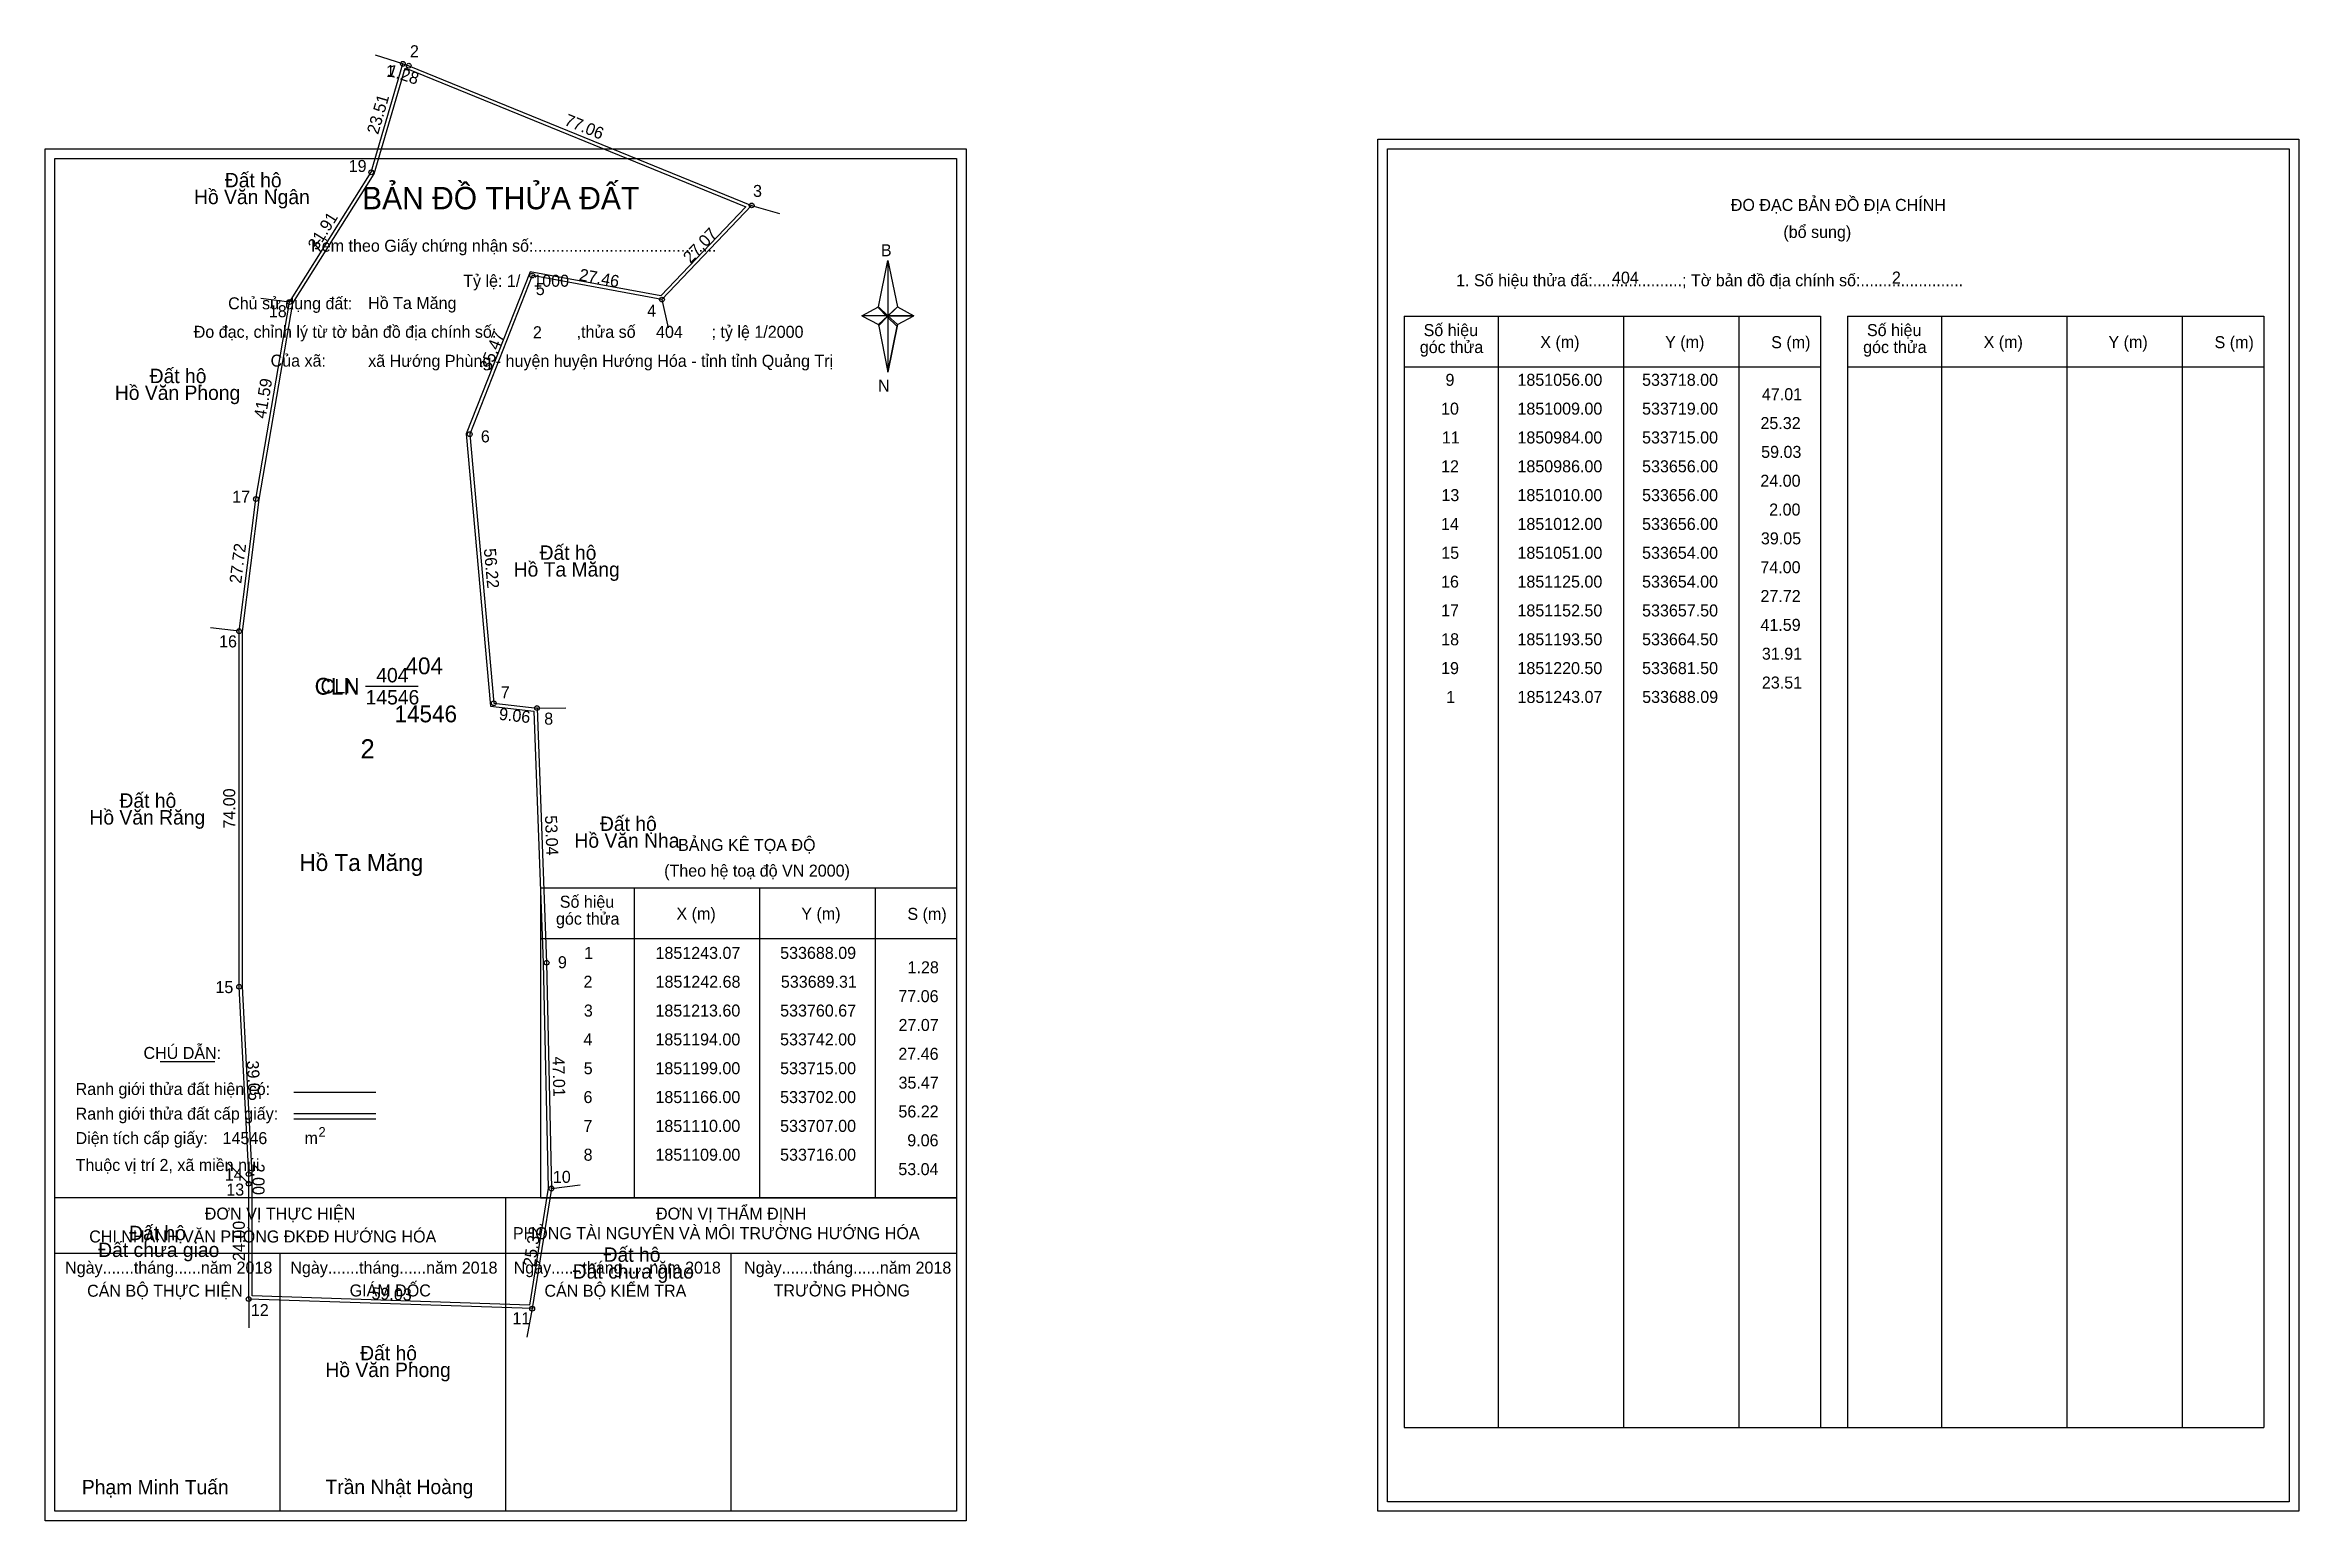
# Model space of a CAD drawing. Extents: x 533614 to 534083, y 1850940 to 1851247.
import ezdxf

# ---------------------------------------------------------------- set-up
doc = ezdxf.new("R2010")
doc.units = 0
for name, color, linetype in [('Level 1', 7, 'Continuous'), ('Level 10', 7, 'Continuous'), ('Level 11', 7, 'Continuous'), ('Level 13', 7, 'Continuous'), ('Level 2', 7, 'Continuous'), ('Level 27', 7, 'Continuous'), ('Level 3', 7, 'Continuous'), ('Level 36', 7, 'Continuous'), ('Level 4', 7, 'Continuous'), ('Level 49', 7, 'Continuous'), ('Level 5', 7, 'Continuous'), ('Level 53', 7, 'Continuous'), ('Level 55', 7, 'Continuous'), ('Level 6', 7, 'Continuous'), ('Level 63', 7, 'Continuous'), ('Level 7', 7, 'Continuous'), ('Level 9', 7, 'Continuous')]:
    doc.layers.add(name, color=color, linetype=linetype)

msp = doc.modelspace()

# ---------------------------------------------------------------- linework, layer by layer
at = {"layer": 'Level 1'}
for p, q in [((533892.95, 1851225.4), (533892.95, 1851225.4)), ((533615.63, 1851223.4), (533615.63, 1851223.4)), ((533787.05, 1851192.52), (533789.02, 1851202.16)), ((533789.02, 1851202.16), (533789.02, 1851190.63)), ((533789.02, 1851202.16), (533790.99, 1851192.52)), ((533783.61, 1851190.63), (533787.05, 1851192.52)), ((533787.05, 1851192.52), (533789.02, 1851190.63)), ((533788.87, 1851190.41), (533787.05, 1851192.3)), ((533790.84, 1851192.3), (533788.87, 1851190.41)), ((533788.87, 1851190.41), (533790.84, 1851192.3)), ((533790.99, 1851192.52), (533789.02, 1851190.63)), ((533789.02, 1851190.63), (533787.05, 1851188.79)), ((533788.87, 1851190.41), (533787.05, 1851188.57)), ((533787.05, 1851188.57), (533788.87, 1851190.41)), ((533787.05, 1851188.79), (533789.02, 1851178.93)), ((533790.84, 1851188.57), (533788.87, 1851190.41)), ((533789.02, 1851190.63), (533789.02, 1851178.93)), ((533789.02, 1851190.63), (533794.43, 1851190.63)), ((533789.02, 1851190.63), (533790.99, 1851188.79)), ((533790.99, 1851188.79), (533789.02, 1851178.93)), ((533790.99, 1851188.79), (533794.43, 1851190.63)), ((533896.49, 1851190.54), (533983.09, 1851190.54)), ((533916.08, 1850959.28), (533916.08, 1851190.54)), ((533942.15, 1850959.28), (533942.15, 1851190.54)), ((533966.12, 1851190.54), (533966.12, 1850959.28)), ((533983.09, 1851190.54), (533983.09, 1850959.28)), ((533988.74, 1851190.54), (534075.35, 1851190.54)), ((534008.33, 1850959.28), (534008.33, 1851190.54)), ((534034.41, 1850959.28), (534034.41, 1851190.54)), ((534058.38, 1851190.54), (534058.38, 1850959.28)), ((534075.35, 1851190.54), (534075.35, 1850959.28)), ((533896.49, 1851180.02), (533983.09, 1851180.02)), ((533988.74, 1851180.02), (534075.35, 1851180.02)), ((533716.73, 1851071.57), (533803.33, 1851071.57)), ((533736.32, 1851007.05), (533736.32, 1851071.57)), ((533762.39, 1851007.05), (533762.39, 1851071.57)), ((533786.36, 1851071.57), (533786.36, 1851007.05)), ((533716.73, 1851061.04), (533803.33, 1851061.04)), ((533637.55, 1851035.46), (533648.95, 1851035.46)), ((533665.41, 1851029.06), (533682.43, 1851029.06)), ((533665.41, 1851024.61), (533682.43, 1851024.61)), ((533665.41, 1851023.52), (533682.43, 1851023.52)), ((533722.46, 1851007.05), (533615.63, 1851007.05)), ((533803.33, 1851007.05), (533698.49, 1851007.05)), ((533709.48, 1850941.82), (533709.48, 1851007.05)), ((533716.73, 1851007.04), (533803.33, 1851007.04)), ((533803.33, 1850995.5), (533615.63, 1850995.5)), ((533662.55, 1850941.82), (533662.55, 1850995.5)), ((533756.4, 1850941.82), (533756.4, 1850995.5)), ((533896.49, 1850959.28), (534075.35, 1850959.28)), ((534080.65, 1850943.82), (534080.65, 1850943.82)), ((533803.33, 1850941.82), (533803.33, 1850941.82))]:
    msp.add_line(p, q, dxfattribs=at)
for points in [[(533787.05, 1851192.52), (533789.02, 1851202.16), (533789.02, 1851190.63)], [(533789.02, 1851190.63), (533790.99, 1851192.52), (533794.43, 1851190.63)], [(533783.61, 1851190.63), (533787.05, 1851188.79), (533789.02, 1851190.63)], [(533789.02, 1851190.63), (533789.02, 1851178.93), (533790.99, 1851188.79)]]:
    msp.add_lwpolyline(points, close=True, dxfattribs=at)
at = {"layer": 'Level 10'}
for points in [[(533760.67, 1851213.6), (533742, 1851194), (533715, 1851199), (533702, 1851166), (533707, 1851110), (533716, 1851109), (533718, 1851056), (533719, 1851009), (533715, 1850984), (533656, 1850986), (533656, 1851010), (533656, 1851012), (533654, 1851051), (533654, 1851125), (533657.5, 1851152.5), (533664.5, 1851193.5), (533681.5, 1851220.5), (533688.09, 1851243.07), (533689.31, 1851242.68)], [(533759.45, 1851213.34), (533741.75, 1851194.76), (533714.56, 1851199.79), (533701.29, 1851166.1), (533706.35, 1851109.37), (533715.32, 1851108.37), (533717.3, 1851055.98), (533718.3, 1851009.05), (533714.41, 1850984.72), (533656.7, 1850986.68), (533656.7, 1851010), (533656.7, 1851012.02), (533654.7, 1851051.02), (533654.7, 1851124.96), (533658.19, 1851152.4), (533665.17, 1851193.24), (533682.14, 1851220.21), (533688.56, 1851242.18), (533689.07, 1851242.02)]]:
    msp.add_lwpolyline(points, close=True, dxfattribs=at)
at = {"layer": 'Level 11'}
for centre in [(533688.09, 1851243.07), (533689.31, 1851242.68), (533681.5, 1851220.5), (533760.67, 1851213.6), (533760.67, 1851213.6), (533715, 1851199), (533664.5, 1851193.5), (533742, 1851194), (533702, 1851166), (533657.5, 1851152.5), (533654, 1851125), (533707, 1851110), (533716, 1851109), (533718, 1851056), (533654, 1851051), (533656, 1851012), (533656, 1851010), (533719, 1851009), (533656, 1850986), (533715, 1850984)]:
    msp.add_circle(centre, 0.5, dxfattribs=at)
at = {"layer": 'Level 27'}
for p, q in [((533688.09, 1851243.07), (533682.36, 1851244.86)), ((533760.67, 1851213.6), (533766.43, 1851211.91)), ((533664.5, 1851193.5), (533658.55, 1851194.24)), ((533742, 1851194), (533743.29, 1851188.14)), ((533654, 1851125), (533648.04, 1851125.68)), ((533716, 1851109), (533722, 1851109.07)), ((533656, 1851010), (533651.76, 1851014.24)), ((533719, 1851009), (533724.95, 1851009.78)), ((533656, 1850986), (533656, 1850980)), ((533715, 1850984), (533713.9, 1850978.1))]:
    msp.add_line(p, q, dxfattribs=at)
at = {"layer": 'Level 3'}
for p, q in [((533896.49, 1851190.54), (533896.49, 1850959.28)), ((533988.74, 1851190.54), (533988.74, 1850959.28)), ((533716.73, 1851071.57), (533716.73, 1851007.05))]:
    msp.add_line(p, q, dxfattribs=at)
at = {"layer": 'Level 63'}
for points in [[(533613.63, 1851225.4), (533805.33, 1851225.4), (533805.33, 1850939.82), (533613.63, 1850939.82)], [(533890.96, 1851227.4), (534082.66, 1851227.4), (534082.66, 1850941.82), (533890.96, 1850941.82)], [(533892.96, 1851225.4), (534080.66, 1851225.4), (534080.66, 1850943.82), (533892.96, 1850943.82)], [(533615.63, 1851223.4), (533803.33, 1851223.4), (533803.33, 1850941.82), (533615.63, 1850941.82)]]:
    msp.add_lwpolyline(points, close=True, dxfattribs=at)
at = {"layer": 'Level 9'}
msp.add_line((533680.34, 1851113.54), (533691.26, 1851113.54), dxfattribs=at)

# ---------------------------------------------------------------- texts
at = {"layer": 'Level 1'}
for s, height, p in [('BẢN ĐỒ THỬA ĐẤT', 4.6657, (533679.6, 1851212.8)), ('ĐO ĐẠC BẢN ĐỒ ĐỊA CHÍNH', 2.5, (533964.43, 1851212.46)), ('Kèm theo Giấy chứng nhận số:.........................................', 2.5, (533668.98, 1851203.97)), ('(bổ sung)', 2.5, (533975.37, 1851206.84)), ('B', 2.5, (533787.56, 1851203.03)), ('1. Số hiệu thửa đấ:....................; Tờ bản đồ địa chính số:.......................', 2.5, (533907.26, 1851196.78)), ('Chủ sử dụng đất:', 2.5, (533651.72, 1851191.98)), ('Đo đạc, chỉnh lý từ tờ bản đồ địa chính số:                  ,thửa số                 ; tỷ lệ 1/2000', 2.5, (533644.56, 1851186.05)), ('Số hiệu', 2.5, (533900.5, 1851186.41)), ('Số hiệu', 2.5, (533992.76, 1851186.41)), ('Của xã:', 2.5, (533660.56, 1851180.05)), ('góc thửa', 2.5, (533899.71, 1851182.88)), ('X (m)', 2.5, (533924.78, 1851183.94)), ('Y (m)', 2.5, (533950.76, 1851183.94)), ('S (m)', 2.5, (533972.84, 1851183.89)), ('góc thửa', 2.5, (533991.97, 1851182.88)), ('X (m)', 2.5, (534017.04, 1851183.94)), ('Y (m)', 2.5, (534043.02, 1851183.94)), ('S (m)', 2.5, (534065.1, 1851183.89)), ('N', 2.5, (533786.96, 1851174.86)), ('BẢNG KÊ TỌA ĐỘ', 2.5, (533745.36, 1851079.27)), ('(Theo hệ toạ độ VN 2000)', 2.5, (533742.46, 1851073.91)), ('Số hiệu', 2.5, (533720.74, 1851067.44)), ('góc thửa', 2.5, (533719.95, 1851063.91)), ('X (m)', 2.5, (533745.02, 1851064.96)), ('Y (m)', 2.5, (533771, 1851064.96)), ('S (m)', 2.5, (533793.08, 1851064.91)), ('CHÚ DẪN:', 2.5, (533634.11, 1851035.97)), ('Ranh giới thửa đất hiện có:', 2.5, (533619.98, 1851028.47)), ('Ranh giới thửa đất cấp giấy:', 2.5, (533619.98, 1851023.33)), ('Diện tích cấp giấy:', 2.5, (533619.98, 1851018.25)), ('m', 2.5, (533667.63, 1851018.27)), ('2', 2, (533670.53, 1851019.78)), ('Thuộc vị trí 2, xã miền núi', 2.5, (533619.98, 1851012.65)), ('ĐƠN VỊ THỰC HIỆN', 2.5, (533646.86, 1851002.53)), ('ĐƠN VỊ THẨM ĐỊNH', 2.5, (533740.77, 1851002.53)), ('CHI NHÁNH VĂN PHÒNG ĐKĐĐ HƯỚNG HÓA', 2.5, (533622.82, 1850997.77)), ('PHÒNG TÀI NGUYÊN VÀ MÔI TRƯỜNG HƯỚNG HÓA', 2.5, (533710.99, 1850998.46)), ('Ngày.......tháng......năm 2018', 2.5, (533617.8, 1850991.29)), ('Ngày.......tháng......năm 2018', 2.5, (533664.67, 1850991.29)), ('Ngày.......tháng......năm 2018', 2.5, (533711.14, 1850991.29)), ('Ngày.......tháng......năm 2018', 2.5, (533759.1, 1850991.29)), ('CÁN BỘ THỰC HIỆN', 2.5, (533622.38, 1850986.48)), ('GIÁM ĐỐC', 2.5, (533677.01, 1850986.54)), ('CÁN BỘ KIỂM TRA', 2.5, (533717.55, 1850986.48)), ('TRƯỞNG PHÒNG', 2.5, (533765.24, 1850986.54)), ('Phạm Minh Tuấn', 3, (533621.29, 1850945.36)), ('Trần Nhật Hoàng', 3, (533671.98, 1850945.41))]:
    msp.add_text(s, height=height, dxfattribs=at).set_placement(p)
at = {"layer": 'Level 11'}
msp.add_text('Tỷ lệ: 1/', height=2.5, dxfattribs=at).set_placement((533700.64, 1851196.66))
at = {"layer": 'Level 13'}
for s, p in [('404', (533682.55, 1851114.34)), ('CLN', (533670.95, 1851112.04)), ('14546', (533680.34, 1851109.74))]:
    msp.add_text(s, height=3, dxfattribs=at).set_placement(p)
at = {"layer": 'Level 2'}
msp.add_text('Hồ Ta Măng', height=3.5, dxfattribs=at).set_placement((533666.57, 1851075.09))
at = {"layer": 'Level 3'}
msp.add_text('CLN', height=3.5, dxfattribs=at).set_placement((533669.72, 1851111.78))
at = {"layer": 'Level 36'}
for s, p in [('Đất hộ', (533651.03, 1851217.37)), ('Hồ Văn Ngân', (533644.63, 1851213.87)), ('Đất hộ', (533635.39, 1851176.62)), ('Hồ Văn Phong', (533628.15, 1851173.12)), ('Đất hộ', (533716.54, 1851139.85)), ('Hồ Ta Măng', (533711.15, 1851136.35)), ('Đất hộ', (533629.11, 1851088.25)), ('Hồ Văn Răng', (533622.86, 1851084.75)), ('Đất hộ', (533729.1, 1851083.43)), ('Hồ Văn Nha', (533723.79, 1851079.93)), ('Đất hộ', (533631.11, 1850998.25)), ('Đất chưa giao', (533624.68, 1850994.75)), ('Đất hộ', (533729.87, 1850993.75)), ('Đất chưa giao', (533723.44, 1850990.25)), ('Đất hộ', (533679.2, 1850973.26)), ('Hồ Văn Phong', (533671.96, 1850969.76))]:
    msp.add_text(s, height=3, dxfattribs=at).set_placement(p)
at = {"layer": 'Level 4'}
msp.add_text('404', height=3.5, dxfattribs=at).set_placement((533688.62, 1851116.03))
at = {"layer": 'Level 49'}
for s, rotation, p in [('1.28', 342.2724, (533684.72, 1851240.68)), ('23.51', 73.7232, (533682.93, 1851228.24)), ('77.06', 337.8286, (533721.51, 1851230.42)), ('31.91', 57.8043, (533670.23, 1851204.1)), ('27.07', 46.3921, (533747.95, 1851201.4)), ('27.46', 349.5085, (533724.63, 1851198.03)), ('35.47', 68.4986, (533706.26, 1851179)), ('41.59', 80.3112, (533659.53, 1851169.12)), ('27.72', 82.7468, (533654.44, 1851134.81)), ('56.22', 275.1022, (533704.93, 1851142.13)), ('9.06', 353.6598, (533707.99, 1851106.57)), ('74.00', 90, (533653.2, 1851083.91)), ('53.04', 272.1611, (533717.65, 1851086.62)), ('39.05', 272.9357, (533655.59, 1851035.57)), ('47.01', 271.2189, (533719.22, 1851036.44)), ('2.00', 270, (533656.8, 1851014.17)), ('24.00', 90, (533655.2, 1850993.91)), ('25.32', 80.9097, (533715.57, 1850992.6)), ('59.03', 358.0585, (533681.53, 1850985.94))]:
    msp.add_text(s, height=2.5, rotation=rotation, dxfattribs=at).set_placement(p)
at = {"layer": 'Level 5'}
msp.add_text('14546', height=3.5, dxfattribs=at).set_placement((533686.34, 1851106.03))
at = {"layer": 'Level 53'}
for s, p in [('9', (533905.06, 1851176.06)), ('1851056.00', (533920.03, 1851176.06)), ('533718.00', (533945.97, 1851176.06)), ('47.01', (533970.9, 1851173.06)), ('10', (533904.13, 1851170.06)), ('1851009.00', (533920.03, 1851170.06)), ('533719.00', (533945.97, 1851170.06)), ('25.32', (533970.6, 1851167.06)), ('11', (533904.29, 1851164.06)), ('1850984.00', (533920.03, 1851164.06)), ('533715.00', (533945.97, 1851164.06)), ('59.03', (533970.75, 1851161.06)), ('12', (533904.14, 1851158.06)), ('1850986.00', (533920.03, 1851158.06)), ('533656.00', (533945.97, 1851158.06)), ('13', (533904.21, 1851152.06)), ('1851010.00', (533920.03, 1851152.06)), ('533656.00', (533945.97, 1851152.06)), ('24.00', (533970.58, 1851155.06)), ('2.00', (533972.42, 1851149.06)), ('14', (533904.12, 1851146.06)), ('1851012.00', (533920.03, 1851146.06)), ('533656.00', (533945.97, 1851146.06)), ('39.05', (533970.69, 1851143.06)), ('15', (533904.18, 1851140.06)), ('1851051.00', (533920.03, 1851140.06)), ('533654.00', (533945.97, 1851140.06)), ('16', (533904.13, 1851134.06)), ('1851125.00', (533920.03, 1851134.06)), ('533654.00', (533945.97, 1851134.06)), ('74.00', (533970.58, 1851137.06)), ('17', (533904.14, 1851128.06)), ('1851152.50', (533920.03, 1851128.06)), ('533657.50', (533945.97, 1851128.06)), ('27.72', (533970.6, 1851131.06)), ('41.59', (533970.6, 1851125.06)), ('18', (533904.16, 1851122.06)), ('1851193.50', (533920.03, 1851122.06)), ('533664.50', (533945.97, 1851122.06)), ('31.91', (533970.9, 1851119.06)), ('19', (533904.14, 1851116.06)), ('1851220.50', (533920.03, 1851116.06)), ('533681.50', (533945.97, 1851116.06)), ('1', (533905.21, 1851110.06)), ('1851243.07', (533920.05, 1851110.06)), ('533688.09', (533945.99, 1851110.06)), ('23.51', (533970.9, 1851113.06)), ('1', (533725.82, 1851056.79)), ('1851243.07', (533740.66, 1851056.79)), ('533688.09', (533766.6, 1851056.79)), ('1.28', (533793.12, 1851053.79)), ('2', (533725.67, 1851050.79)), ('1851242.68', (533740.68, 1851050.79)), ('533689.31', (533766.75, 1851050.79)), ('3', (533725.75, 1851044.79)), ('1851213.60', (533740.64, 1851044.79)), ('533760.67', (533766.6, 1851044.79)), ('77.06', (533791.2, 1851047.79)), ('27.07', (533791.23, 1851041.79)), ('4', (533725.66, 1851038.79)), ('1851194.00', (533740.64, 1851038.79)), ('533742.00', (533766.59, 1851038.79)), ('27.46', (533791.2, 1851035.79)), ('5', (533725.72, 1851032.79)), ('1851199.00', (533740.64, 1851032.79)), ('533715.00', (533766.59, 1851032.79)), ('35.47', (533791.23, 1851029.79)), ('6', (533725.67, 1851026.79)), ('1851166.00', (533740.64, 1851026.79)), ('533702.00', (533766.59, 1851026.79)), ('7', (533725.68, 1851020.79)), ('1851110.00', (533740.64, 1851020.79)), ('533707.00', (533766.59, 1851020.79)), ('56.22', (533791.21, 1851023.79)), ('9.06', (533793.05, 1851017.79)), ('8', (533725.7, 1851014.79)), ('1851109.00', (533740.64, 1851014.79)), ('533716.00', (533766.59, 1851014.79)), ('53.04', (533791.19, 1851011.79))]:
    msp.add_text(s, height=2.5, dxfattribs=at).set_placement(p)
at = {"layer": 'Level 55'}
for s, height, p in [('1', 0.4, (533687.98, 1851243.07)), ('393', 0.11, (533687.97, 1851242.96)), ('2', 0.4, (533689.17, 1851242.68)), ('19', 0.4, (533681.22, 1851220.5)), ('393', 0.11, (533681.38, 1851220.39)), ('3', 0.4, (533760.55, 1851213.6)), ('0', 0.11, (533760.63, 1851213.49)), ('5', 0.4, (533714.87, 1851199)), ('0', 0.11, (533714.96, 1851198.89)), ('18', 0.4, (533664.22, 1851193.5)), ('399', 0.11, (533664.38, 1851193.39)), ('393', 0.11, (533664.38, 1851193.39)), ('4', 0.4, (533741.86, 1851194)), ('0', 0.11, (533741.96, 1851193.89)), ('0', 0.11, (533741.96, 1851193.89)), ('6', 0.4, (533701.86, 1851166)), ('0', 0.11, (533701.96, 1851165.89)), ('17', 0.4, (533657.22, 1851152.5)), ('399', 0.11, (533657.38, 1851152.39)), ('16', 0.4, (533653.72, 1851125)), ('406', 0.11, (533653.88, 1851124.89)), ('399', 0.11, (533653.88, 1851124.89)), ('7', 0.4, (533706.87, 1851110)), ('0', 0.11, (533706.96, 1851109.89)), ('8', 0.4, (533715.87, 1851109)), ('0', 0.11, (533715.96, 1851108.89)), ('0', 0.11, (533715.96, 1851108.89)), ('0', 0.11, (533715.96, 1851108.89)), ('9', 0.4, (533717.86, 1851056)), ('0', 0.11, (533717.96, 1851055.89)), ('0', 0.11, (533717.96, 1851055.89)), ('15', 0.4, (533653.72, 1851051)), ('406', 0.11, (533653.88, 1851050.89)), ('14', 0.4, (533655.71, 1851012)), ('13', 0.4, (533655.73, 1851010)), ('406', 0.11, (533655.88, 1851011.89)), ('406', 0.11, (533655.88, 1851009.89)), ('0', 0.11, (533655.96, 1851009.89)), ('10', 0.4, (533718.72, 1851009)), ('411', 0.11, (533718.89, 1851008.89)), ('411', 0.11, (533718.89, 1851008.89)), ('0', 0.11, (533718.96, 1851008.89)), ('0', 0.11, (533718.96, 1851008.89)), ('12', 0.4, (533655.72, 1850986)), ('413', 0.11, (533655.88, 1850985.89)), ('0', 0.11, (533655.96, 1850985.89)), ('11', 0.4, (533714.74, 1850984)), ('411', 0.11, (533714.89, 1850983.89)), ('413', 0.11, (533714.88, 1850983.89)), ('411', 0.11, (533714.89, 1850983.89))]:
    msp.add_text(s, height=height, dxfattribs=at).set_placement(p)
at = {"layer": 'Level 6'}
for s, p in [('1000', (533715.23, 1851196.68)), ('404', (533939.71, 1851197.32)), ('2', (533997.96, 1851197.34)), ('Hồ Ta Măng', (533680.85, 1851192.05)), ('2', (533715.15, 1851185.96)), ('404', (533740.77, 1851186.04)), ('xã Hướng Phùng - huyện huyện Hướng Hóa - tỉnh tỉnh Quảng Trị', (533680.87, 1851180.01)), ('14546', (533650.57, 1851018.25))]:
    msp.add_text(s, height=2.5, dxfattribs=at).set_placement(p)
at = {"layer": 'Level 7'}
msp.add_text('2', height=4, dxfattribs=at).set_placement((533679.26, 1851098.5))
at = {"layer": 'Level 9'}
for s, p in [('2', (533689.56, 1851244.44)), ('1', (533684.57, 1851240.31)), ('19', (533676.81, 1851220.56)), ('3', (533760.96, 1851215.37)), ('5', (533715.75, 1851194.95)), ('18', (533660.19, 1851190.34)), ('4', (533738.92, 1851190.45)), ('6', (533704.31, 1851164.29)), ('17', (533652.57, 1851151.72)), ('16', (533649.84, 1851121.62)), ('7', (533708.45, 1851110.99)), ('8', (533717.5, 1851105.54)), ('9', (533720.35, 1851054.84)), ('15', (533649.08, 1851049.67)), ('14', (533651.02, 1851010.67)), ('13', (533651.35, 1851007.53)), ('10', (533719.3, 1851010.18)), ('12', (533656.45, 1850982.45)), ('11', (533710.88, 1850980.75))]:
    msp.add_text(s, height=2.5, dxfattribs=at).set_placement(p)

doc.saveas('drawing.dxf')
